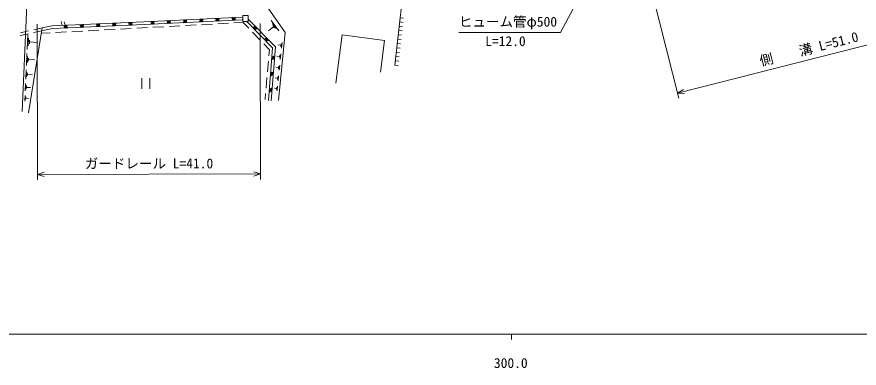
# Model space of a CAD drawing. Units: millimetres, scale not verified. Extents: x 40000 to 680000, y 20000 to 380000.
# Drawn here: x 276574 to 432209, y 198715 to 263575 of the extents above; entities that cross this region are included whole.
import ezdxf
from ezdxf.enums import TextEntityAlignment as Align

# ---------------------------------------------------------------- set-up
doc = ezdxf.new("R2010")
doc.units = ezdxf.units.MM
doc.header["$LTSCALE"] = 1000
for name, color, linetype, lineweight in [('M-BGD', 7, 'Continuous', 13), ('M-STR-HTXT', 7, 'Continuous', 13), ('M-TTL-BAND', 7, 'Continuous', 13)]:
    doc.layers.add(name, color=color, linetype=linetype, lineweight=lineweight)
doc.styles.add('ＭＳ ゴシック', font='')
doc.styles.get('ＭＳ ゴシック').set_extended_font_data('MS Gothic')

msp = doc.modelspace()

# ---------------------------------------------------------------- linework, layer by layer
at = {"layer": 'M-BGD'}
for p, q in [((321542, 267323), (326158, 260685)), ((277556, 246095), (278448, 265789)), ((347421, 263422), (348017, 263355)), ((278725, 245853), (281236, 261548)), ((281236, 261548), (279694, 261202)), ((284960, 261978), (284746, 262710)), ((285548, 261941), (285334, 262673)), ((298723, 261486), (300720, 261594)), ((301719, 261648), (303716, 261755)), ((304714, 261809), (306712, 261917)), ((307710, 261971), (309707, 262078)), ((310706, 262132), (312703, 262240)), ((313701, 262293), (315699, 262401)), ((316697, 262455), (318369, 262545)), ((318369, 262545), (319412, 261465)), ((324042, 261769), (323046, 261017)), ((323586, 262891), (324996, 261024)), ((323814, 262330), (324519, 261396)), ((323866, 262003), (324218, 261536)), ((347243, 261832), (347839, 261765)), ((347332, 262627), (347928, 262560)), ((278680, 260469), (277216, 260141)), ((278718, 260983), (277254, 260655)), ((278475, 257550), (278602, 260350)), ((281152, 261023), (279656, 260688)), ((281074, 260535), (282746, 260625)), ((283745, 260679), (285742, 260787)), ((286741, 260840), (288738, 260948)), ((289736, 261002), (291733, 261109)), ((292732, 261163), (294729, 261271)), ((295727, 261325), (297725, 261432)), ((320107, 260746), (321497, 259308)), ((326158, 260685), (324893, 248156)), ((347065, 260242), (347661, 260175)), ((347154, 261037), (347750, 260970)), ((278693, 258242), (278757, 259641)), ((278896, 258583), (278928, 259283)), ((278912, 258933), (280405, 258866)), ((322192, 258588), (323235, 257509)), ((325370, 258334), (324785, 258394)), ((325398, 258609), (325343, 258060)), ((325572, 258869), (325461, 257770)), ((346887, 258652), (347483, 258585)), ((346976, 259447), (347572, 259380)), ((278341, 254584), (278443, 256829)), ((323235, 257509), (323138, 256392)), ((346709, 257062), (347305, 256995)), ((346798, 257857), (347394, 257790)), ((278516, 255138), (278567, 256261)), ((278678, 255412), (278704, 255973)), ((278691, 255693), (279888, 255638)), ((323051, 255396), (322878, 253404)), ((325168, 256240), (324619, 256295)), ((325194, 256497), (325142, 255982)), ((325357, 256741), (325253, 255711)), ((346531, 255472), (347127, 255405)), ((346620, 256267), (347216, 256200)), ((278226, 252050), (278306, 253821)), ((324972, 254214), (324458, 254266)), ((324997, 254455), (324948, 253973)), ((325150, 254683), (325052, 253719)), ((346442, 254676), (347038, 254610)), ((278364, 252487), (278404, 253373)), ((278492, 252703), (278513, 253146)), ((278503, 252925), (279447, 252882)), ((299673, 252258), (299673, 250258)), ((301173, 252258), (301173, 250258)), ((322791, 252407), (322618, 250415)), ((324783, 252254), (324303, 252303)), ((324806, 252479), (324760, 252029)), ((324949, 252692), (324858, 251792)), ((278128, 249886), (278190, 251253)), ((278326, 250219), (278357, 250903)), ((324754, 250766), (324669, 249928)), ((278045, 248037), (278091, 249059)), ((278342, 250561), (279071, 250528)), ((322531, 249419), (322434, 248302)), ((324600, 250358), (324153, 250404)), ((324621, 250568), (324579, 250149)), ((278192, 248287), (278216, 248798)), ((278204, 248542), (278749, 248517))]:
    msp.add_line(p, q, dxfattribs=at)
for points in [[(346442, 254676), (348155, 269978), (355378, 271679), (361464, 273365), (385290, 281060)], [(281236, 261548), (283080, 261893), (300058, 262658), (318262, 263517), (318329, 263500)], [(319329, 263148), (324338, 258036), (323570, 248099)], [(318329, 262984), (318211, 263014), (300081, 262159), (283138, 261395), (281152, 261023)], [(323071, 248137), (323822, 257848), (319046, 262723)], [(335540, 251333), (336699, 260231), (344503, 259215), (343740, 253355)]]:
    msp.add_lwpolyline(points, dxfattribs=at)
msp.add_lwpolyline([(318329, 263840), (319329, 263840), (319329, 262723), (318329, 262723)], close=True, dxfattribs=at)
for centre, radius, start, end in [((307659, 263071), 354, 191.49765, 353.90283), ((307659, 263071), 283, 193.72169, 351.67879), ((307659, 263071), 212, 197.46801, 347.93246), ((307659, 263071), 142, 205.17974, 340.22073), ((310656, 263212), 354, 191.49765, 353.90283), ((310656, 263212), 283, 193.72169, 351.67879), ((310656, 263212), 212, 197.46801, 347.93246), ((310656, 263212), 142, 205.17974, 340.22073), ((310656, 263212), 100, 215.49741, 329.90307), ((313643, 262744), 354, 11.49765, 173.90283), ((313652, 263354), 354, 191.49765, 353.90283), ((313643, 262744), 283, 13.72169, 171.67879), ((313652, 263354), 283, 193.72169, 351.67879), ((313652, 263354), 212, 197.46801, 347.93246), ((313652, 263354), 142, 205.17974, 340.22073), ((313652, 263354), 100, 215.49741, 329.90307), ((316640, 262885), 354, 11.49765, 173.90283), ((316649, 263495), 354, 191.49765, 353.90283), ((316640, 262885), 283, 13.72169, 171.67879), ((316649, 263495), 283, 193.72169, 351.67879), ((316640, 262885), 212, 17.46801, 167.93246), ((316649, 263495), 212, 197.46801, 347.93246), ((316640, 262885), 142, 25.17974, 160.22073), ((316649, 263495), 142, 205.17974, 340.22073), ((316649, 263495), 100, 215.49741, 329.90307), ((285573, 262059), 354, 191.37864, 353.78382), ((285618, 261453), 354, 11.37864, 173.78382), ((285573, 262059), 283, 193.60268, 351.55978), ((285618, 261453), 283, 13.60268, 171.55978), ((285573, 262059), 212, 197.34901, 347.81346), ((285618, 261453), 212, 17.34901, 167.81346), ((285573, 262059), 142, 205.06074, 340.10173), ((285618, 261453), 142, 25.06074, 160.10173), ((285573, 262059), 100, 215.3784, 329.78406), ((285618, 261453), 100, 35.3784, 149.78406), ((288570, 262195), 354, 191.37864, 353.78382), ((288615, 261588), 354, 11.37864, 173.78382), ((288570, 262195), 283, 193.60268, 351.55978), ((288615, 261588), 283, 13.60268, 171.55978), ((288570, 262195), 212, 197.34901, 347.81346), ((288615, 261588), 212, 17.34901, 167.81346), ((288570, 262195), 142, 205.06074, 340.10173), ((288615, 261588), 142, 25.06074, 160.10173), ((288570, 262195), 100, 215.3784, 329.78406), ((288615, 261588), 100, 35.3784, 149.78406), ((291567, 262330), 354, 191.37864, 353.78382), ((291612, 261723), 354, 11.37864, 173.78382), ((291567, 262330), 283, 193.60268, 351.55978), ((291612, 261723), 283, 13.60268, 171.55978), ((291567, 262330), 212, 197.34901, 347.81346), ((291612, 261723), 212, 17.34901, 167.81346), ((291567, 262330), 142, 205.06074, 340.10173), ((291612, 261723), 142, 25.06074, 160.10173), ((291567, 262330), 100, 215.3784, 329.78406), ((291612, 261723), 100, 35.3784, 149.78406), ((294563, 262465), 354, 191.37864, 353.78382), ((294609, 261858), 354, 11.37864, 173.78382), ((294563, 262465), 283, 193.60268, 351.55978), ((294609, 261858), 283, 13.60268, 171.55978), ((294563, 262465), 212, 197.34901, 347.81346), ((294609, 261858), 212, 17.34901, 167.81346), ((294563, 262465), 142, 205.06074, 340.10173), ((294609, 261858), 142, 25.06074, 160.10173), ((294563, 262465), 100, 215.3784, 329.78406), ((294609, 261858), 100, 35.3784, 149.78406), ((297560, 262600), 354, 191.37864, 353.78382), ((297606, 261993), 354, 11.37864, 173.78382), ((297560, 262600), 283, 193.60268, 351.55978), ((297606, 261993), 283, 13.60268, 171.55978), ((297560, 262600), 212, 197.34901, 347.81346), ((297606, 261993), 212, 17.34901, 167.81346), ((297560, 262600), 142, 205.06074, 340.10173), ((297606, 261993), 142, 25.06074, 160.10173), ((297560, 262600), 100, 215.3784, 329.78406), ((297606, 261993), 100, 35.3784, 149.78406), ((301657, 262179), 354, 11.49765, 173.90283), ((301666, 262788), 354, 191.49765, 353.90283), ((301657, 262179), 283, 13.72169, 171.67879), ((301666, 262788), 283, 193.72169, 351.67879), ((301657, 262179), 212, 17.46801, 167.93246), ((301666, 262788), 212, 197.46801, 347.93246), ((301657, 262179), 142, 25.17974, 160.22073), ((301666, 262788), 142, 205.17974, 340.22073), ((301657, 262179), 100, 35.49741, 149.90307), ((301666, 262788), 100, 215.49741, 329.90307), ((304653, 262320), 354, 11.49765, 173.90283), ((304662, 262930), 354, 191.49765, 353.90283), ((304653, 262320), 283, 13.72169, 171.67879), ((304662, 262930), 283, 193.72169, 351.67879), ((304653, 262320), 212, 17.46801, 167.93246), ((304662, 262930), 212, 197.46801, 347.93246), ((304653, 262320), 142, 25.17974, 160.22073), ((304662, 262930), 142, 205.17974, 340.22073), ((304653, 262320), 100, 35.49741, 149.90307), ((304662, 262930), 100, 215.49741, 329.90307), ((307650, 262461), 354, 11.49765, 173.90283), ((307650, 262461), 283, 13.72169, 171.67879), ((307650, 262461), 212, 17.46801, 167.93246), ((307650, 262461), 142, 25.17974, 160.22073), ((307650, 262461), 100, 35.49741, 149.90307), ((307659, 263071), 100, 215.49741, 329.90307), ((310647, 262603), 354, 11.49765, 173.90283), ((310647, 262603), 283, 13.72169, 171.67879), ((310647, 262603), 212, 17.46801, 167.93246), ((310647, 262603), 142, 25.17974, 160.22073), ((310647, 262603), 100, 35.49741, 149.90307), ((313643, 262744), 212, 17.46801, 167.93246), ((313643, 262744), 142, 25.17974, 160.22073), ((313643, 262744), 100, 35.49741, 149.90307), ((316640, 262885), 100, 35.49741, 149.90307), ((320346, 261319), 354, 323.21128, 125.61645), ((320346, 261319), 283, 325.43531, 123.39242), ((320346, 261319), 212, 329.18164, 119.64609), ((320822, 261701), 354, 143.21128, 305.61645), ((320822, 261701), 283, 145.43531, 303.39242), ((320822, 261701), 212, 149.18164, 299.64609), ((320822, 261701), 142, 156.89337, 291.93436), ((320822, 261701), 100, 167.21103, 281.6167), ((320346, 261319), 142, 336.89337, 111.93436), ((320346, 261319), 100, 347.21103, 101.6167), ((322445, 259176), 354, 323.21128, 125.61645), ((322445, 259176), 283, 325.43531, 123.39242), ((322445, 259176), 212, 329.18164, 119.64609), ((322445, 259176), 142, 336.89337, 111.93436), ((322445, 259176), 100, 347.21103, 101.6167), ((322922, 259559), 354, 143.21128, 305.61645), ((322922, 259559), 283, 145.43531, 303.39242), ((322922, 259559), 212, 149.18164, 299.64609), ((322922, 259559), 142, 156.89337, 291.93436), ((322922, 259559), 100, 167.21103, 281.6167), ((323624, 255988), 354, 274.37697, 76.78215), ((323624, 255988), 283, 276.60101, 74.55811), ((323624, 255988), 212, 280.34734, 70.81178), ((323624, 255988), 142, 288.05907, 63.10005), ((323624, 255988), 100, 298.37673, 52.78239), ((324239, 256054), 354, 94.37697, 256.78215), ((324239, 256054), 283, 96.60101, 254.55811), ((324239, 256054), 212, 100.34734, 250.81178), ((324239, 256054), 142, 108.05907, 243.10005), ((324239, 256054), 100, 118.37673, 232.78239), ((323393, 252997), 354, 274.37697, 76.78215), ((323393, 252997), 283, 276.60101, 74.55811), ((323393, 252997), 212, 280.34734, 70.81178), ((323393, 252997), 142, 288.05907, 63.10005), ((323393, 252997), 100, 298.37673, 52.78239), ((324008, 253063), 354, 94.37697, 256.78215), ((324008, 253063), 283, 96.60101, 254.55811), ((324008, 253063), 212, 100.34734, 250.81178), ((324008, 253063), 142, 108.05907, 243.10005), ((324008, 253063), 100, 118.37673, 232.78239), ((323161, 250006), 354, 274.37697, 76.78215), ((323161, 250006), 283, 276.60101, 74.55811), ((323161, 250006), 212, 280.34734, 70.81178), ((323161, 250006), 142, 288.05907, 63.10005), ((323161, 250006), 100, 298.37673, 52.78239), ((323777, 250072), 354, 94.37697, 256.78215), ((323777, 250072), 283, 96.60101, 254.55811), ((323777, 250072), 212, 100.34734, 250.81178), ((323777, 250072), 142, 108.05907, 243.10005), ((323777, 250072), 100, 118.37673, 232.78239)]:
    msp.add_arc(centre, radius, start, end, dxfattribs=at)
at = {"layer": 'M-STR-HTXT'}
for p, q in [((387585, 280439), (377003, 260713)), ((391326, 278392), (398881, 248533)), ((280346, 262251), (280396, 233497)), ((321550, 262323), (321600, 233568)), ((398635, 249503), (448194, 262042)), ((377003, 260713), (358253, 260713)), ((398635, 249503), (399755, 250173)), ((398635, 249503), (399939, 249446)), ((280394, 234497), (281643, 234874)), ((280394, 234497), (321598, 234568)), ((280394, 234497), (281645, 234124)), ((321598, 234568), (320348, 234941)), ((321598, 234568), (320349, 234191))]:
    msp.add_line(p, q, dxfattribs=at)
at = {"layer": 'M-TTL-BAND'}
for p, q in [((40000, 205000), (579000, 205000)), ((368000, 205000), (368000, 204000))]:
    msp.add_line(p, q, dxfattribs=at)

# ---------------------------------------------------------------- texts
at = {"layer": 'M-STR-HTXT', "style": 'ＭＳ ゴシック'}
msp.add_text('ヒューム管φ500', height=1833, dxfattribs=at).set_placement((358253, 261213), align=Align.BOTTOM_LEFT)
msp.add_text('L=12.0', height=1833, dxfattribs=at).set_placement((366853, 257627), align=Align.BOTTOM_CENTER)
for s, rotation, p in [('側\u3000\u3000溝 L=51.0', 14.199, (423292, 256257)), ('ガードレール L=41.0', 0.099, (300995, 235032))]:
    msp.add_text(s, height=1833, rotation=rotation, dxfattribs=at).set_placement(p, align=Align.BOTTOM_CENTER)
at = {"layer": 'M-TTL-BAND', "style": 'ＭＳ ゴシック'}
msp.add_text('300.0', height=1833, dxfattribs=at).set_placement((367844, 198195), align=Align.BOTTOM_CENTER)

doc.saveas('drawing.dxf')
